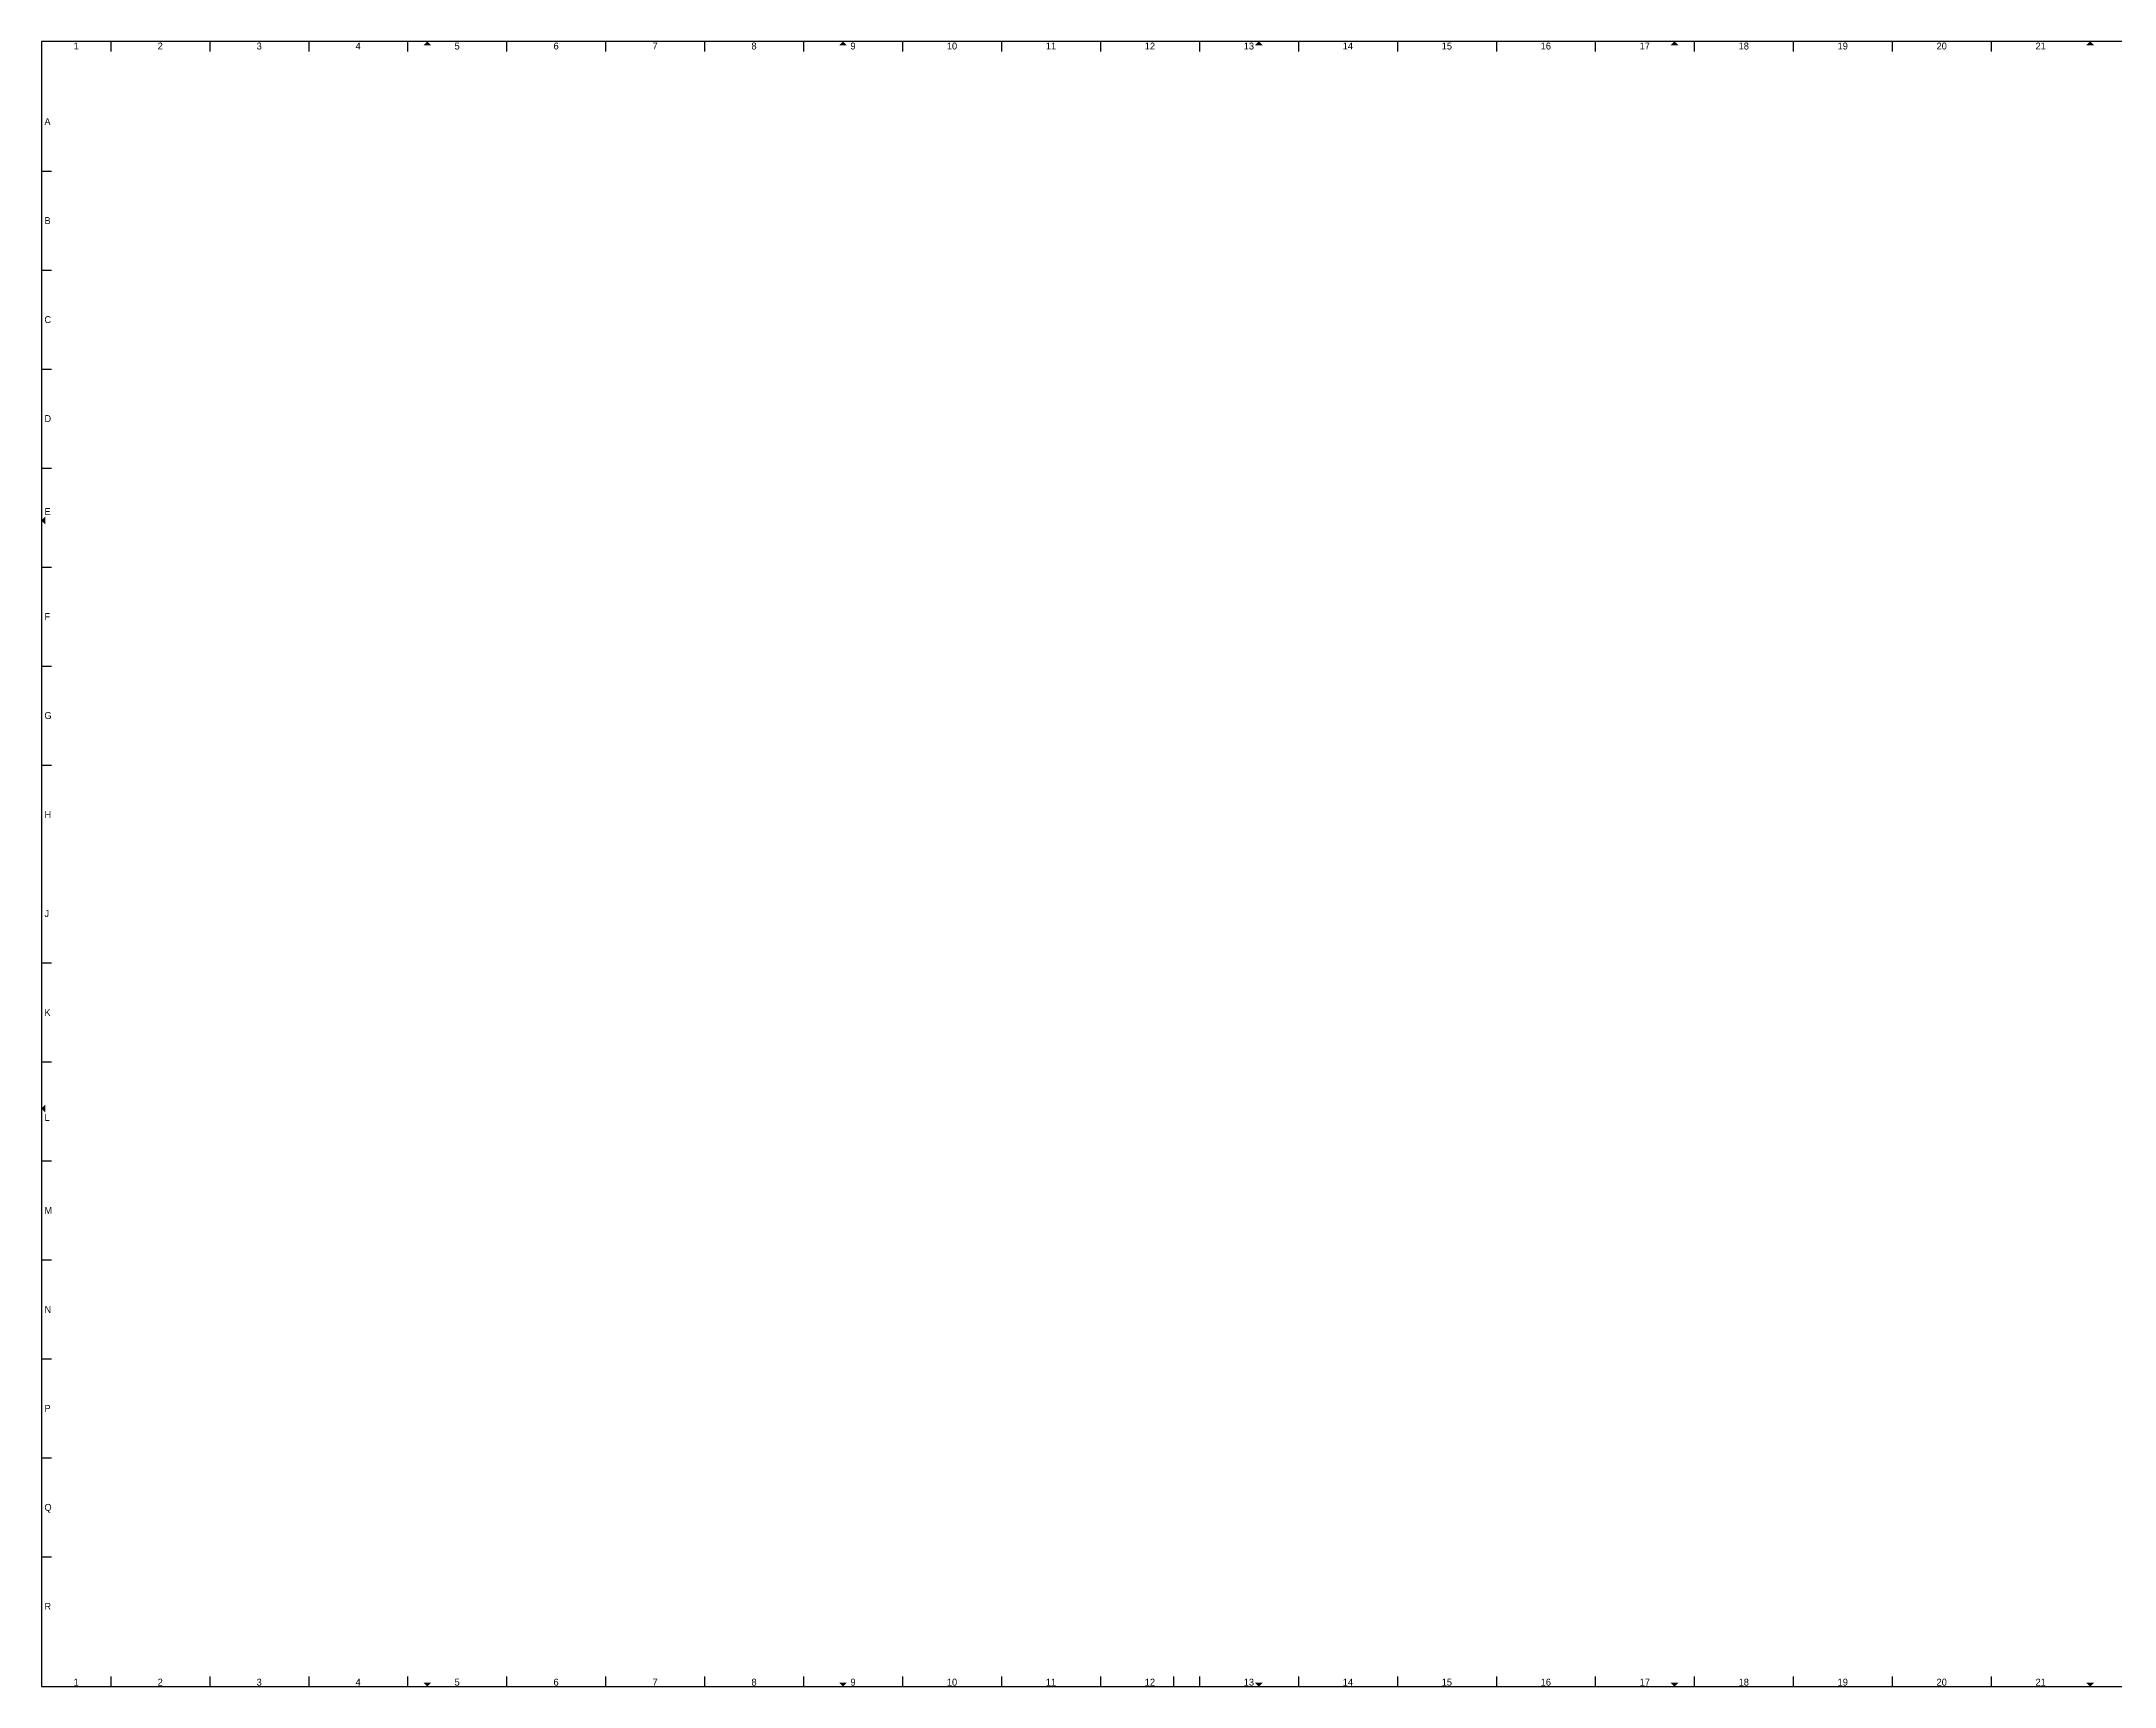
# Model space of a CAD drawing. Extents: x -5 to 2075, y -5 to 826.
# Drawn here: x -5 to 1042, y -5 to 826 of the extents above; entities that cross this region are included whole.
import ezdxf
from ezdxf.enums import TextEntityAlignment as Align

# ---------------------------------------------------------------- set-up
doc = ezdxf.new("R2010")
doc.units = 0
doc.header["$MEASUREMENT"] = 0
doc.layers.get('0').update_dxf_attribs({"linetype": 'CONTINUOUS'})
doc.layers.add('to-xx-rooster', color=7, linetype='CONTINUOUS', lineweight=25)
doc.layers.add('to-xx-vouwmerk', color=7, linetype='CONTINUOUS', lineweight=18)
doc.styles.add('RTW_ISO', font='iso-rtw.shx')

# ---------------------------------------------------------------- blocks, each defined once
blk = doc.blocks.new('vouwpijl')
blk.add_hatch(color=256).paths.add_polyline_path([(-2, 2), (0, 0), (2, 2)])

msp = doc.modelspace()

# ---------------------------------------------------------------- linework, layer by layer
at = {"layer": 'to-xx-rooster'}
for p, q in [((2075, 826), (-5, 826)), ((-5, 826), (-5, -5)), ((30, 826), (30, 821)), ((80, 826), (80, 821)), ((130, 826), (130, 821)), ((180, 826), (180, 821)), ((230, 826), (230, 821)), ((280, 826), (280, 821)), ((330, 826), (330, 821)), ((380, 826), (380, 821)), ((430, 826), (430, 821)), ((480, 826), (480, 821)), ((530, 826), (530, 821)), ((580, 826), (580, 821)), ((630, 826), (630, 821)), ((680, 826), (680, 821)), ((730, 826), (730, 821)), ((780, 826), (780, 821)), ((830, 826), (830, 821)), ((880, 826), (880, 821)), ((930, 826), (930, 821)), ((980, 826), (980, 821)), ((-5, 760.5), (0, 760.5)), ((-5, 710.5), (0, 710.5)), ((-5, 660.5), (0, 660.5)), ((-5, 610.5), (0, 610.5)), ((-5, 560.5), (0, 560.5)), ((-5, 510.5), (0, 510.5)), ((-5, 460.5), (0, 460.5)), ((-5, 360.5), (0, 360.5)), ((-5, 310.5), (0, 310.5)), ((-5, 260.5), (0, 260.5)), ((-5, 210.5), (0, 210.5)), ((-5, 160.5), (0, 160.5)), ((-5, 110.5), (0, 110.5)), ((-5, 60.5), (0, 60.5)), ((30, 0), (30, -5)), ((80, 0), (80, -5)), ((130, 0), (130, -5)), ((180, 0), (180, -5)), ((230, 0), (230, -5)), ((280, 0), (280, -5)), ((330, 0), (330, -5)), ((380, 0), (380, -5)), ((430, 0), (430, -5)), ((480, 0), (480, -5)), ((530, 0), (530, -5)), ((567, -5), (567, 0)), ((580, 0), (580, -5)), ((630, 0), (630, -5)), ((680, 0), (680, -5)), ((730, 0), (730, -5)), ((780, 0), (780, -5)), ((830, 0), (830, -5)), ((880, 0), (880, -5)), ((930, 0), (930, -5)), ((980, 0), (980, -5)), ((-5, -5), (2075, -5))]:
    msp.add_line(p, q, dxfattribs=at)

# ---------------------------------------------------------------- block references
at = {"layer": 'to-xx-vouwmerk'}
for p, rotation in [((190, 826), 180), ((400, 826), 180), ((610, 826), 180), ((820, 826), 180), ((1030, 826), 180), ((-5, 584), 270), ((-5, 287), 270)]:
    msp.add_blockref('vouwpijl', p, dxfattribs=dict(at, rotation=rotation))
for p in [(190, -5), (400, -5), (610, -5), (820, -5), (1030, -5)]:
    msp.add_blockref('vouwpijl', p, dxfattribs=at)

# ---------------------------------------------------------------- texts
at = {"layer": 'to-xx-rooster', "style": 'RTW_ISO'}
for s, p in [('1', (12.5, 820.9)), ('2', (55, 820.9)), ('3', (105, 820.9)), ('4', (155, 820.9)), ('5', (205, 820.9)), ('6', (255, 820.9)), ('7', (305, 820.9)), ('8', (355, 820.9)), ('9', (405, 820.9)), ('10', (455, 820.9)), ('11', (505, 820.9)), ('12', (555, 820.9)), ('13', (605, 820.9)), ('14', (655, 820.9)), ('15', (705, 820.9)), ('16', (755, 820.9)), ('17', (805, 820.9)), ('18', (855, 820.9)), ('19', (905, 820.9)), ('20', (955, 820.9)), ('21', (1005, 820.9)), ('1', (12.5, -5.6)), ('2', (55, -5.6)), ('3', (105, -5.6)), ('4', (155, -5.6)), ('5', (205, -5.6)), ('6', (255, -5.6)), ('7', (305, -5.6)), ('8', (355, -5.6)), ('9', (405, -5.6)), ('10', (455, -5.6)), ('11', (505, -5.6)), ('12', (555, -5.6)), ('13', (605, -5.6)), ('14', (655, -5.6)), ('15', (705, -5.6)), ('16', (755, -5.6)), ('17', (805, -5.6)), ('18', (855, -5.6)), ('19', (905, -5.6)), ('20', (955, -5.6)), ('21', (1005, -5.6))]:
    msp.add_text(s, height=3.5, dxfattribs=at).set_placement(p, align=Align.BOTTOM_CENTER)
for s, p in [('A', (-3.5, 785.5)), ('B', (-3.5, 735.5)), ('C', (-3.5, 685.5)), ('D', (-3.5, 635.5)), ('E', (-3.5, 588.5)), ('F', (-3.5, 535.5)), ('G', (-3.5, 485.5)), ('H', (-3.5, 435.5)), ('J', (-3.5, 385.5)), ('K', (-3.5, 335.5)), ('L', (-3.5, 282.5)), ('M', (-3.5, 235.5)), ('N', (-3.5, 185.5)), ('P', (-3.5, 135.5)), ('Q', (-3.5, 85.5)), ('R', (-3.5, 35.5))]:
    msp.add_text(s, height=3.5, dxfattribs=at).set_placement(p, align=Align.MIDDLE_LEFT)

doc.saveas('drawing.dxf')
